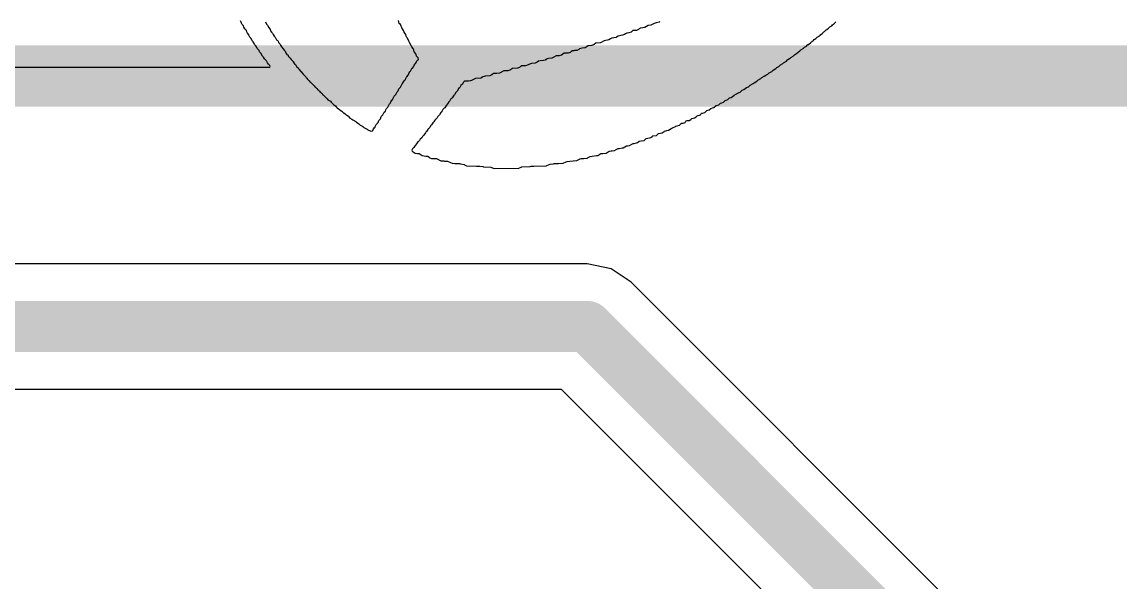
# Model space of a CAD drawing. Header units: inches. Extents: x -48 to 200, y -49 to 27.
# Drawn here: x 0.3634 to 0.5784, y 0.832 to 0.9416 of the extents above; entities that cross this region are included whole.
import ezdxf

# ---------------------------------------------------------------- set-up
doc = ezdxf.new("R2010")
doc.units = ezdxf.units.IN
doc.header["$MEASUREMENT"] = 0
for name, color, linetype in [('Bottom Overlay', 54, 'Continuous'), ('Dimension', 6, 'Continuous'), ('Top Layer', 1, 'Continuous')]:
    doc.layers.add(name, color=color, linetype=linetype)

msp = doc.modelspace()

# ---------------------------------------------------------------- linework, layer by layer
at = {"layer": 'Bottom Overlay'}
for p, q in [((0.40634, 0.94156), (0.40618, 0.94181)), ((0.43717, 0.94156), (0.43709, 0.94184)), ((0.40639, 0.94135), (0.40634, 0.94156)), ((0.40649, 0.94109), (0.40639, 0.94135)), ((0.40675, 0.94083), (0.40649, 0.94109)), ((0.40685, 0.94057), (0.40675, 0.94083)), ((0.40701, 0.94021), (0.40685, 0.94057)), ((0.40708, 0.94019), (0.40701, 0.94021)), ((0.40732, 0.9399), (0.40708, 0.94019)), ((0.40742, 0.93964), (0.40732, 0.9399)), ((0.40755, 0.93936), (0.40742, 0.93964)), ((0.41104, 0.94161), (0.41129, 0.94114)), ((0.41129, 0.94114), (0.4114, 0.94104)), ((0.4114, 0.94104), (0.41145, 0.94094)), ((0.41145, 0.94094), (0.41171, 0.94047)), ((0.41171, 0.94047), (0.41197, 0.94011)), ((0.41197, 0.94011), (0.41207, 0.93985)), ((0.41207, 0.93985), (0.41222, 0.93959)), ((0.41222, 0.93959), (0.41235, 0.93946)), ((0.43727, 0.9413), (0.43717, 0.94156)), ((0.43751, 0.94107), (0.43727, 0.9413)), ((0.43764, 0.94073), (0.43751, 0.94107)), ((0.43774, 0.94047), (0.43764, 0.94073)), ((0.43779, 0.94037), (0.43774, 0.94047)), ((0.43789, 0.94026), (0.43779, 0.94037)), ((0.4381, 0.9399), (0.43789, 0.94026)), ((0.43815, 0.9397), (0.4381, 0.9399)), ((0.43836, 0.93939), (0.43815, 0.9397)), ((0.48265, 0.93957), (0.48223, 0.93946)), ((0.48273, 0.93964), (0.48265, 0.93957)), ((0.48301, 0.93988), (0.48273, 0.93964)), ((0.48363, 0.93993), (0.48301, 0.93988)), ((0.48384, 0.93998), (0.48363, 0.93993)), ((0.48409, 0.94008), (0.48384, 0.93998)), ((0.48425, 0.94024), (0.48409, 0.94008)), ((0.48435, 0.94029), (0.48425, 0.94024)), ((0.48446, 0.94039), (0.48435, 0.94029)), ((0.48497, 0.94045), (0.48446, 0.94039)), ((0.48533, 0.9405), (0.48497, 0.94045)), ((0.48564, 0.9407), (0.48533, 0.9405)), ((0.48601, 0.94091), (0.48564, 0.9407)), ((0.48652, 0.94096), (0.48601, 0.94091)), ((0.48678, 0.94107), (0.48652, 0.94096)), ((0.48714, 0.94127), (0.48678, 0.94107)), ((0.48755, 0.94143), (0.48714, 0.94127)), ((0.48817, 0.94153), (0.48755, 0.94143)), ((0.48828, 0.94163), (0.48817, 0.94153)), ((0.52004, 0.93931), (0.5203, 0.93957)), ((0.5203, 0.93957), (0.5204, 0.93962)), ((0.5204, 0.93962), (0.52051, 0.93972)), ((0.52051, 0.93972), (0.52061, 0.93977)), ((0.52061, 0.93977), (0.52087, 0.94003)), ((0.52087, 0.94003), (0.52097, 0.94008)), ((0.52097, 0.94008), (0.52133, 0.94034)), ((0.52133, 0.94034), (0.52159, 0.9406)), ((0.52159, 0.9406), (0.52195, 0.94081)), ((0.52195, 0.94081), (0.52208, 0.94099)), ((0.52208, 0.94099), (0.52226, 0.94117)), ((0.52226, 0.94117), (0.52237, 0.94122)), ((0.52237, 0.94122), (0.5225, 0.9413)), ((0.5225, 0.9413), (0.52255, 0.9414)), ((0.52255, 0.9414), (0.52273, 0.94158)), ((0.40778, 0.93908), (0.40755, 0.93936)), ((0.40783, 0.93897), (0.40778, 0.93908)), ((0.40799, 0.93861), (0.40783, 0.93897)), ((0.4082, 0.93841), (0.40799, 0.93861)), ((0.40845, 0.93794), (0.4082, 0.93841)), ((0.40851, 0.93784), (0.40845, 0.93794)), ((0.40866, 0.93768), (0.40851, 0.93784)), ((0.40879, 0.9375), (0.40866, 0.93768)), ((0.40892, 0.93717), (0.40879, 0.9375)), ((0.41235, 0.93946), (0.41246, 0.93941)), ((0.41246, 0.93941), (0.41259, 0.93913)), ((0.41259, 0.93913), (0.41279, 0.93877)), ((0.41279, 0.93877), (0.41295, 0.93861)), ((0.41295, 0.93861), (0.41323, 0.93807)), ((0.41323, 0.93807), (0.41333, 0.93802)), ((0.41333, 0.93802), (0.41352, 0.93784)), ((0.41352, 0.93784), (0.41362, 0.93758)), ((0.41362, 0.93758), (0.41385, 0.93729)), ((0.43854, 0.9391), (0.43836, 0.93939)), ((0.43862, 0.93882), (0.43854, 0.9391)), ((0.43872, 0.93856), (0.43862, 0.93882)), ((0.43882, 0.93846), (0.43872, 0.93856)), ((0.43908, 0.93799), (0.43882, 0.93846)), ((0.43913, 0.93779), (0.43908, 0.93799)), ((0.43924, 0.93753), (0.43913, 0.93779)), ((0.43934, 0.93742), (0.43924, 0.93753)), ((0.4396, 0.93696), (0.43934, 0.93742)), ((0.47578, 0.9374), (0.47542, 0.93719)), ((0.47666, 0.9375), (0.47578, 0.9374)), ((0.47741, 0.93789), (0.47666, 0.9375)), ((0.47761, 0.93794), (0.47741, 0.93789)), ((0.47805, 0.93802), (0.47761, 0.93794)), ((0.47828, 0.9381), (0.47805, 0.93802)), ((0.47859, 0.9383), (0.47828, 0.9381)), ((0.47885, 0.93841), (0.47859, 0.9383)), ((0.47926, 0.93846), (0.47885, 0.93841)), ((0.4797, 0.93853), (0.47926, 0.93846)), ((0.47978, 0.93861), (0.4797, 0.93853)), ((0.48009, 0.93882), (0.47978, 0.93861)), ((0.48063, 0.93895), (0.48009, 0.93882)), ((0.481, 0.939), (0.48063, 0.93895)), ((0.48136, 0.93915), (0.481, 0.939)), ((0.48154, 0.93928), (0.48136, 0.93915)), ((0.4818, 0.93939), (0.48154, 0.93928)), ((0.48223, 0.93946), (0.4818, 0.93939)), ((0.51736, 0.93719), (0.51782, 0.93755)), ((0.51782, 0.93755), (0.51798, 0.93771)), ((0.51798, 0.93771), (0.51808, 0.93776)), ((0.51808, 0.93776), (0.51818, 0.93786)), ((0.51818, 0.93786), (0.51829, 0.93791)), ((0.51829, 0.93791), (0.51849, 0.93812)), ((0.51849, 0.93812), (0.51885, 0.93833)), ((0.51885, 0.93833), (0.51911, 0.93859)), ((0.51911, 0.93859), (0.51922, 0.93864)), ((0.51922, 0.93864), (0.5195, 0.93882)), ((0.5195, 0.93882), (0.51955, 0.93892)), ((0.51955, 0.93892), (0.51978, 0.93915)), ((0.51978, 0.93915), (0.52004, 0.93931)), ((0.40918, 0.93691), (0.40892, 0.93717)), ((0.40931, 0.93673), (0.40918, 0.93691)), ((0.40943, 0.93639), (0.40931, 0.93673)), ((0.40956, 0.93626), (0.40943, 0.93639)), ((0.4098, 0.93598), (0.40956, 0.93626)), ((0.4099, 0.93572), (0.4098, 0.93598)), ((0.41016, 0.93546), (0.4099, 0.93572)), ((0.41047, 0.93489), (0.41016, 0.93546)), ((0.41385, 0.93729), (0.41398, 0.93706)), ((0.41398, 0.93706), (0.41419, 0.9367)), ((0.41419, 0.9367), (0.41455, 0.93634)), ((0.41455, 0.93634), (0.4147, 0.93608)), ((0.4147, 0.93608), (0.41491, 0.93587)), ((0.41491, 0.93587), (0.41506, 0.93551)), ((0.41506, 0.93551), (0.41512, 0.93541)), ((0.41512, 0.93541), (0.41525, 0.93523)), ((0.41525, 0.93523), (0.41535, 0.93518)), ((0.43973, 0.93668), (0.4396, 0.93696)), ((0.43996, 0.93639), (0.43973, 0.93668)), ((0.44009, 0.93606), (0.43996, 0.93639)), ((0.44017, 0.93572), (0.44009, 0.93606)), ((0.44024, 0.93564), (0.44017, 0.93572)), ((0.44048, 0.93536), (0.44024, 0.93564)), ((0.44055, 0.93518), (0.44048, 0.93536)), ((0.46958, 0.93544), (0.46901, 0.93507)), ((0.47036, 0.93549), (0.46958, 0.93544)), ((0.47072, 0.93559), (0.47036, 0.93549)), ((0.47087, 0.93575), (0.47072, 0.93559)), ((0.47098, 0.9358), (0.47087, 0.93575)), ((0.47108, 0.9359), (0.47098, 0.9358)), ((0.47144, 0.93595), (0.47108, 0.9359)), ((0.47159, 0.936), (0.47144, 0.93595)), ((0.47167, 0.93598), (0.47159, 0.936)), ((0.47206, 0.936), (0.47167, 0.93598)), ((0.47232, 0.93611), (0.47206, 0.936)), ((0.47242, 0.93616), (0.47232, 0.93611)), ((0.47255, 0.93629), (0.47242, 0.93616)), ((0.47281, 0.93639), (0.47255, 0.93629)), ((0.47307, 0.93644), (0.47281, 0.93639)), ((0.47366, 0.93652), (0.47307, 0.93644)), ((0.47423, 0.93688), (0.47366, 0.93652)), ((0.4749, 0.93698), (0.47423, 0.93688)), ((0.47531, 0.93709), (0.4749, 0.93698)), ((0.47542, 0.93719), (0.47531, 0.93709)), ((0.51467, 0.93513), (0.51503, 0.93538)), ((0.51503, 0.93538), (0.51534, 0.93569)), ((0.51534, 0.93569), (0.5157, 0.9359)), ((0.5157, 0.9359), (0.51591, 0.93611)), ((0.51591, 0.93611), (0.51637, 0.93637)), ((0.51637, 0.93637), (0.51663, 0.93662)), ((0.51663, 0.93662), (0.51699, 0.93683)), ((0.51699, 0.93683), (0.51712, 0.93701)), ((0.51712, 0.93701), (0.51725, 0.93714)), ((0.51725, 0.93714), (0.51736, 0.93719)), ((0.41067, 0.93469), (0.41047, 0.93489)), ((0.41088, 0.93433), (0.41067, 0.93469)), ((0.41111, 0.93409), (0.41088, 0.93433)), ((0.41122, 0.93404), (0.41111, 0.93409)), ((0.41129, 0.93391), (0.41122, 0.93404)), ((0.41135, 0.93381), (0.41129, 0.93391)), ((0.41145, 0.93355), (0.41135, 0.93381)), ((0.41168, 0.93332), (0.41145, 0.93355)), ((0.41191, 0.93303), (0.41168, 0.93332)), ((0.41535, 0.93518), (0.41563, 0.93474)), ((0.41563, 0.93474), (0.41581, 0.93456)), ((0.41581, 0.93456), (0.41592, 0.93451)), ((0.41592, 0.93451), (0.41612, 0.9342)), ((0.41612, 0.9342), (0.41646, 0.93386)), ((0.41646, 0.93386), (0.41651, 0.93376)), ((0.41651, 0.93376), (0.41677, 0.9334)), ((0.41677, 0.9334), (0.41692, 0.93324)), ((0.41692, 0.93324), (0.41713, 0.93288)), ((0.44006, 0.93278), (0.44019, 0.93311)), ((0.44019, 0.93311), (0.44037, 0.9334)), ((0.44037, 0.9334), (0.44048, 0.9335)), ((0.44048, 0.9335), (0.44073, 0.93396)), ((0.44063, 0.93489), (0.44055, 0.93518)), ((0.44076, 0.93476), (0.44063, 0.93489)), ((0.44073, 0.93396), (0.44086, 0.93409)), ((0.44086, 0.93471), (0.44076, 0.93476)), ((0.44099, 0.93458), (0.44086, 0.93471)), ((0.44086, 0.93409), (0.44097, 0.93414)), ((0.44097, 0.93414), (0.44104, 0.93422)), ((0.44104, 0.93422), (0.44099, 0.93458)), ((0.46263, 0.93324), (0.46219, 0.93306)), ((0.46315, 0.93345), (0.46263, 0.93324)), ((0.4639, 0.93352), (0.46315, 0.93345)), ((0.46416, 0.93363), (0.4639, 0.93352)), ((0.46423, 0.93371), (0.46416, 0.93363)), ((0.46454, 0.93391), (0.46423, 0.93371)), ((0.46485, 0.93396), (0.46454, 0.93391)), ((0.46553, 0.93402), (0.46485, 0.93396)), ((0.46586, 0.93409), (0.46553, 0.93402)), ((0.46594, 0.93417), (0.46586, 0.93409)), ((0.46625, 0.93438), (0.46594, 0.93417)), ((0.46646, 0.93443), (0.46625, 0.93438)), ((0.46715, 0.93451), (0.46646, 0.93443)), ((0.46751, 0.93466), (0.46715, 0.93451)), ((0.46798, 0.93492), (0.46751, 0.93466)), ((0.4686, 0.93497), (0.46798, 0.93492)), ((0.46901, 0.93507), (0.4686, 0.93497)), ((0.51157, 0.93285), (0.51188, 0.93316)), ((0.51188, 0.93316), (0.51235, 0.93342)), ((0.51235, 0.93342), (0.5125, 0.93358)), ((0.5125, 0.93358), (0.51307, 0.93389)), ((0.51307, 0.93389), (0.5132, 0.93407)), ((0.5132, 0.93407), (0.51333, 0.9342)), ((0.51333, 0.9342), (0.51369, 0.9344)), ((0.51369, 0.9344), (0.51384, 0.93456)), ((0.51384, 0.93456), (0.51395, 0.93461)), ((0.51395, 0.93461), (0.51441, 0.93487)), ((0.51441, 0.93487), (0.51454, 0.935)), ((0.51454, 0.935), (0.51457, 0.93507)), ((0.51457, 0.93507), (0.51467, 0.93513)), ((0.0397, 0.9327), (0.41189, 0.93275)), ((0.41189, 0.93275), (0.41197, 0.93283)), ((0.41197, 0.93283), (0.41191, 0.93303)), ((0.41713, 0.93288), (0.41744, 0.93257)), ((0.41744, 0.93257), (0.4176, 0.93231)), ((0.4176, 0.93231), (0.41801, 0.9319)), ((0.41801, 0.9319), (0.41806, 0.93179)), ((0.41806, 0.93179), (0.41847, 0.93138)), ((0.41847, 0.93138), (0.41853, 0.93128)), ((0.41853, 0.93128), (0.41899, 0.93081)), ((0.43872, 0.93086), (0.43903, 0.93117)), ((0.43903, 0.93117), (0.43916, 0.93151)), ((0.43916, 0.93151), (0.43934, 0.93179)), ((0.43934, 0.93179), (0.43949, 0.93195)), ((0.43949, 0.93195), (0.4396, 0.93221)), ((0.4396, 0.93221), (0.43973, 0.93249)), ((0.43973, 0.93249), (0.43983, 0.93254)), ((0.43983, 0.93254), (0.44006, 0.93278)), ((0.45411, 0.93097), (0.45391, 0.93092)), ((0.45502, 0.93105), (0.45411, 0.93097)), ((0.45538, 0.9312), (0.45502, 0.93105)), ((0.45574, 0.93146), (0.45538, 0.9312)), ((0.45636, 0.93151), (0.45574, 0.93146)), ((0.45687, 0.93156), (0.45636, 0.93151)), ((0.45775, 0.93198), (0.45687, 0.93156)), ((0.45853, 0.93203), (0.45775, 0.93198)), ((0.45894, 0.93213), (0.45853, 0.93203)), ((0.45904, 0.93223), (0.45894, 0.93213)), ((0.45941, 0.93244), (0.45904, 0.93223)), ((0.46044, 0.93254), (0.45941, 0.93244)), ((0.4608, 0.93265), (0.46044, 0.93254)), ((0.46096, 0.9328), (0.4608, 0.93265)), ((0.46106, 0.93285), (0.46096, 0.9328)), ((0.46116, 0.93296), (0.46106, 0.93285)), ((0.46199, 0.93301), (0.46116, 0.93296)), ((0.46219, 0.93306), (0.46199, 0.93301)), ((0.50827, 0.93068), (0.50873, 0.93094)), ((0.50873, 0.93094), (0.50901, 0.93117)), ((0.50901, 0.93117), (0.5093, 0.9313)), ((0.5093, 0.9313), (0.5094, 0.93136)), ((0.5094, 0.93136), (0.50951, 0.93146)), ((0.50951, 0.93146), (0.50958, 0.93148)), ((0.50958, 0.93148), (0.50961, 0.93156)), ((0.50961, 0.93156), (0.50971, 0.93161)), ((0.50971, 0.93161), (0.51018, 0.93187)), ((0.51018, 0.93187), (0.51044, 0.93213)), ((0.51044, 0.93213), (0.511, 0.93244)), ((0.511, 0.93244), (0.51111, 0.93259)), ((0.51111, 0.93259), (0.51121, 0.93265)), ((0.51121, 0.93265), (0.51157, 0.93285)), ((0.41899, 0.93081), (0.41904, 0.93071)), ((0.41904, 0.93071), (0.4192, 0.93055)), ((0.4192, 0.93055), (0.41925, 0.93045)), ((0.41925, 0.93045), (0.41956, 0.93014)), ((0.41956, 0.93014), (0.41961, 0.93004)), ((0.41961, 0.93004), (0.41984, 0.92981)), ((0.41984, 0.92981), (0.41995, 0.92975)), ((0.41995, 0.92975), (0.42007, 0.92963)), ((0.42007, 0.92963), (0.42013, 0.92952)), ((0.42013, 0.92952), (0.42031, 0.92934)), ((0.42031, 0.92934), (0.42041, 0.92929)), ((0.42041, 0.92929), (0.42054, 0.92916)), ((0.42054, 0.92916), (0.42059, 0.92906)), ((0.42059, 0.92906), (0.42082, 0.92882)), ((0.42082, 0.92882), (0.42093, 0.92877)), ((0.42093, 0.92877), (0.42106, 0.92864)), ((0.43733, 0.92864), (0.43748, 0.9288)), ((0.43748, 0.9288), (0.43782, 0.92944)), ((0.43782, 0.92944), (0.43792, 0.9295)), ((0.43792, 0.9295), (0.4381, 0.92983)), ((0.4381, 0.92983), (0.43826, 0.93009)), ((0.43826, 0.93009), (0.43846, 0.9303)), ((0.43846, 0.9303), (0.43851, 0.9304)), ((0.43851, 0.9304), (0.43867, 0.93076)), ((0.43867, 0.93076), (0.43872, 0.93086)), ((0.44931, 0.92911), (0.4491, 0.92875)), ((0.44962, 0.92942), (0.44931, 0.92911)), ((0.44982, 0.92978), (0.44962, 0.92942)), ((0.45006, 0.92996), (0.44982, 0.92978)), ((0.45083, 0.93001), (0.45006, 0.92996)), ((0.45119, 0.93006), (0.45083, 0.93001)), ((0.4514, 0.93012), (0.45119, 0.93006)), ((0.45217, 0.93048), (0.4514, 0.93012)), ((0.45321, 0.93058), (0.45217, 0.93048)), ((0.45357, 0.93074), (0.45321, 0.93058)), ((0.45365, 0.93081), (0.45357, 0.93074)), ((0.45391, 0.93092), (0.45365, 0.93081)), ((0.50527, 0.92872), (0.50561, 0.92885)), ((0.50561, 0.92885), (0.50589, 0.92913)), ((0.50589, 0.92913), (0.50599, 0.92919)), ((0.50599, 0.92919), (0.50656, 0.9295)), ((0.50656, 0.9295), (0.50672, 0.92965)), ((0.50672, 0.92965), (0.50728, 0.92996)), ((0.50728, 0.92996), (0.50749, 0.93017)), ((0.50749, 0.93017), (0.50806, 0.93048)), ((0.50806, 0.93048), (0.50827, 0.93068)), ((0.42106, 0.92864), (0.42111, 0.92854)), ((0.42111, 0.92854), (0.42134, 0.92831)), ((0.42134, 0.92831), (0.42144, 0.92826)), ((0.42144, 0.92826), (0.42157, 0.92813)), ((0.42157, 0.92813), (0.42162, 0.92802)), ((0.42162, 0.92802), (0.4218, 0.92784)), ((0.4218, 0.92784), (0.42191, 0.92779)), ((0.42191, 0.92779), (0.42204, 0.92766)), ((0.42204, 0.92766), (0.42209, 0.92756)), ((0.42209, 0.92756), (0.42232, 0.92733)), ((0.42232, 0.92733), (0.42242, 0.92727)), ((0.42242, 0.92727), (0.42255, 0.92715)), ((0.42255, 0.92715), (0.42261, 0.92704)), ((0.42261, 0.92704), (0.42279, 0.92686)), ((0.42279, 0.92686), (0.42289, 0.92681)), ((0.42289, 0.92681), (0.42307, 0.92663)), ((0.42307, 0.92663), (0.42312, 0.92653)), ((0.43603, 0.92653), (0.43614, 0.92678)), ((0.43614, 0.92678), (0.43629, 0.92704)), ((0.43629, 0.92704), (0.4366, 0.92735)), ((0.4366, 0.92735), (0.43676, 0.92777)), ((0.43676, 0.92777), (0.43686, 0.92787)), ((0.43686, 0.92787), (0.43691, 0.92797)), ((0.43691, 0.92797), (0.43707, 0.92813)), ((0.43707, 0.92813), (0.4372, 0.92846)), ((0.4372, 0.92846), (0.43733, 0.92864)), ((0.4476, 0.92673), (0.44747, 0.9266)), ((0.44786, 0.92709), (0.4476, 0.92673)), ((0.44791, 0.9272), (0.44786, 0.92709)), ((0.44799, 0.92727), (0.44791, 0.9272)), ((0.44809, 0.92733), (0.44799, 0.92727)), ((0.44833, 0.92777), (0.44809, 0.92733)), ((0.44859, 0.92802), (0.44833, 0.92777)), ((0.44884, 0.92849), (0.44859, 0.92802)), ((0.44889, 0.92859), (0.44884, 0.92849)), ((0.44897, 0.92862), (0.44889, 0.92859)), ((0.4491, 0.92875), (0.44897, 0.92862)), ((0.50158, 0.92637), (0.50191, 0.92671)), ((0.50191, 0.92671), (0.50227, 0.92681)), ((0.50227, 0.92681), (0.50253, 0.92697)), ((0.50253, 0.92697), (0.50274, 0.92717)), ((0.50274, 0.92717), (0.50284, 0.92722)), ((0.50284, 0.92722), (0.50331, 0.92748)), ((0.50331, 0.92748), (0.50346, 0.92764)), ((0.50346, 0.92764), (0.50403, 0.92784)), ((0.50403, 0.92784), (0.50439, 0.9282)), ((0.50439, 0.9282), (0.50473, 0.92833)), ((0.50473, 0.92833), (0.50527, 0.92872)), ((0.42312, 0.92653), (0.4233, 0.92635)), ((0.4233, 0.92635), (0.42377, 0.92609)), ((0.42377, 0.92609), (0.4239, 0.92591)), ((0.4239, 0.92591), (0.42444, 0.92536)), ((0.42444, 0.92536), (0.4248, 0.92516)), ((0.4248, 0.92516), (0.42493, 0.92498)), ((0.42493, 0.92498), (0.42501, 0.92485)), ((0.42501, 0.92485), (0.42511, 0.9248)), ((0.42511, 0.9248), (0.42558, 0.92443)), ((0.43464, 0.92441), (0.43479, 0.92467)), ((0.43479, 0.92467), (0.43505, 0.92492)), ((0.43505, 0.92492), (0.43516, 0.92518)), ((0.43516, 0.92518), (0.43536, 0.92554)), ((0.43536, 0.92554), (0.43557, 0.92575)), ((0.43557, 0.92575), (0.4357, 0.92609)), ((0.4357, 0.92609), (0.4358, 0.92629)), ((0.4358, 0.92629), (0.43591, 0.92635)), ((0.43591, 0.92635), (0.43603, 0.92653)), ((0.44598, 0.92464), (0.4458, 0.92446)), ((0.44608, 0.92469), (0.44598, 0.92464)), ((0.44616, 0.92477), (0.44608, 0.92469)), ((0.44636, 0.92513), (0.44616, 0.92477)), ((0.44654, 0.92531), (0.44636, 0.92513)), ((0.44688, 0.9258), (0.44654, 0.92531)), ((0.44693, 0.92591), (0.44688, 0.9258)), ((0.44714, 0.92611), (0.44693, 0.92591)), ((0.44737, 0.92655), (0.44714, 0.92611)), ((0.44747, 0.9266), (0.44737, 0.92655)), ((0.49796, 0.92441), (0.49827, 0.92467)), ((0.49827, 0.92467), (0.49856, 0.9248)), ((0.49856, 0.9248), (0.49887, 0.92485)), ((0.49887, 0.92485), (0.49933, 0.92521)), ((0.49933, 0.92521), (0.49959, 0.92531)), ((0.49959, 0.92531), (0.4998, 0.92536)), ((0.4998, 0.92536), (0.50008, 0.9256)), ((0.50008, 0.9256), (0.50016, 0.92567)), ((0.50016, 0.92567), (0.50042, 0.92578)), ((0.50042, 0.92578), (0.50075, 0.92591)), ((0.50075, 0.92591), (0.50104, 0.92619)), ((0.50104, 0.92619), (0.50124, 0.92624)), ((0.50124, 0.92624), (0.50158, 0.92637)), ((0.42558, 0.92443), (0.42568, 0.92433)), ((0.42568, 0.92433), (0.42604, 0.92412)), ((0.42604, 0.92412), (0.4263, 0.92387)), ((0.4263, 0.92387), (0.4264, 0.92381)), ((0.4264, 0.92381), (0.42669, 0.92358)), ((0.42669, 0.92358), (0.42687, 0.9234)), ((0.42687, 0.9234), (0.42697, 0.92335)), ((0.42697, 0.92335), (0.42731, 0.92312)), ((0.42731, 0.92312), (0.42736, 0.92301)), ((0.42736, 0.92301), (0.42754, 0.92283)), ((0.42754, 0.92283), (0.428, 0.92257)), ((0.428, 0.92257), (0.42816, 0.92242)), ((0.42816, 0.92242), (0.42873, 0.92211)), ((0.43327, 0.92227), (0.4334, 0.92245)), ((0.4334, 0.92245), (0.43356, 0.9226)), ((0.43356, 0.9226), (0.43374, 0.92309)), ((0.43374, 0.92309), (0.43402, 0.92338)), ((0.43402, 0.92338), (0.43433, 0.92394)), ((0.43433, 0.92394), (0.43454, 0.92415)), ((0.43454, 0.92415), (0.43464, 0.92441)), ((0.44425, 0.92234), (0.44401, 0.92206)), ((0.4443, 0.92245), (0.44425, 0.92234)), ((0.44466, 0.92281), (0.4443, 0.92245)), ((0.44481, 0.92307), (0.44466, 0.92281)), ((0.44512, 0.92338), (0.44481, 0.92307)), ((0.44538, 0.92384), (0.44512, 0.92338)), ((0.44546, 0.92392), (0.44538, 0.92384)), ((0.44569, 0.9242), (0.44546, 0.92392)), ((0.4458, 0.92446), (0.44569, 0.9242)), ((0.49401, 0.92232), (0.49437, 0.92252)), ((0.49437, 0.92252), (0.49453, 0.92268)), ((0.49453, 0.92268), (0.49504, 0.92283)), ((0.49504, 0.92283), (0.49541, 0.92304)), ((0.49541, 0.92304), (0.49556, 0.92319)), ((0.49556, 0.92319), (0.49621, 0.92343)), ((0.49621, 0.92343), (0.49631, 0.92353)), ((0.49631, 0.92353), (0.49636, 0.92363)), ((0.49636, 0.92363), (0.49644, 0.92371)), ((0.49644, 0.92371), (0.49664, 0.92376)), ((0.49664, 0.92376), (0.49711, 0.92387)), ((0.49711, 0.92387), (0.49747, 0.92423)), ((0.49747, 0.92423), (0.49796, 0.92441)), ((0.42873, 0.92211), (0.42883, 0.92196)), ((0.42883, 0.92196), (0.42893, 0.9219)), ((0.42893, 0.9219), (0.42929, 0.9217)), ((0.42929, 0.9217), (0.4296, 0.92139)), ((0.4296, 0.92139), (0.42994, 0.92126)), ((0.42994, 0.92126), (0.43012, 0.92113)), ((0.43012, 0.92113), (0.43033, 0.92092)), ((0.43033, 0.92092), (0.43059, 0.92082)), ((0.43059, 0.92082), (0.43095, 0.92061)), ((0.43095, 0.92061), (0.4311, 0.92046)), ((0.4311, 0.92046), (0.43159, 0.92028)), ((0.43159, 0.92028), (0.43182, 0.9202)), ((0.43182, 0.9202), (0.43203, 0.92025)), ((0.43203, 0.92025), (0.43211, 0.92033)), ((0.43211, 0.92033), (0.43224, 0.92066)), ((0.43224, 0.92066), (0.43237, 0.92084)), ((0.43237, 0.92084), (0.43252, 0.921)), ((0.43252, 0.921), (0.43257, 0.9211)), ((0.43257, 0.9211), (0.43268, 0.92136)), ((0.43268, 0.92136), (0.43273, 0.92152)), ((0.43273, 0.92152), (0.43314, 0.92193)), ((0.43314, 0.92193), (0.43327, 0.92227)), ((0.44259, 0.92017), (0.44244, 0.92002)), ((0.44285, 0.92053), (0.44259, 0.92017)), ((0.4429, 0.92064), (0.44285, 0.92053)), ((0.44298, 0.92066), (0.4429, 0.92064)), ((0.44324, 0.92092), (0.44298, 0.92066)), ((0.44337, 0.92126), (0.44324, 0.92092)), ((0.44358, 0.92146), (0.44337, 0.92126)), ((0.44383, 0.92183), (0.44358, 0.92146)), ((0.44388, 0.92193), (0.44383, 0.92183)), ((0.44401, 0.92206), (0.44388, 0.92193)), ((0.4891, 0.92015), (0.48921, 0.9202)), ((0.48921, 0.9202), (0.48947, 0.9203)), ((0.48947, 0.9203), (0.48967, 0.92035)), ((0.48967, 0.92035), (0.48998, 0.92041)), ((0.48998, 0.92041), (0.4906, 0.92082)), ((0.4906, 0.92082), (0.49089, 0.9209)), ((0.49089, 0.9209), (0.49122, 0.92103)), ((0.49122, 0.92103), (0.49132, 0.92113)), ((0.49132, 0.92113), (0.49143, 0.92118)), ((0.49143, 0.92118), (0.49169, 0.92128)), ((0.49169, 0.92128), (0.49215, 0.92139)), ((0.49215, 0.92139), (0.49251, 0.92175)), ((0.49251, 0.92175), (0.49287, 0.9218)), ((0.49287, 0.9218), (0.49321, 0.92193)), ((0.49321, 0.92193), (0.49331, 0.92203)), ((0.49331, 0.92203), (0.49336, 0.92214)), ((0.49336, 0.92214), (0.49344, 0.92221)), ((0.49344, 0.92221), (0.49365, 0.92227)), ((0.49365, 0.92227), (0.49401, 0.92232)), ((0.44092, 0.91813), (0.44066, 0.91772)), ((0.44102, 0.91818), (0.44092, 0.91813)), ((0.4412, 0.91837), (0.44102, 0.91818)), ((0.44135, 0.91862), (0.4412, 0.91837)), ((0.44166, 0.91893), (0.44135, 0.91862)), ((0.44172, 0.91904), (0.44166, 0.91893)), ((0.44182, 0.91914), (0.44172, 0.91904)), ((0.44187, 0.91924), (0.44182, 0.91914)), ((0.44205, 0.91942), (0.44187, 0.91924)), ((0.44239, 0.91991), (0.44205, 0.91942)), ((0.44244, 0.92002), (0.44239, 0.91991)), ((0.48389, 0.91798), (0.48425, 0.91824)), ((0.48425, 0.91824), (0.48461, 0.91834)), ((0.48461, 0.91834), (0.48518, 0.91839)), ((0.48518, 0.91839), (0.48546, 0.91862)), ((0.48546, 0.91862), (0.48559, 0.91875)), ((0.48559, 0.91875), (0.48593, 0.91883)), ((0.48593, 0.91883), (0.48624, 0.91888)), ((0.48624, 0.91888), (0.4865, 0.91899)), ((0.4865, 0.91899), (0.48681, 0.91919)), ((0.48681, 0.91919), (0.48688, 0.91927)), ((0.48688, 0.91927), (0.48761, 0.91937)), ((0.48761, 0.91937), (0.48789, 0.91961)), ((0.48789, 0.91961), (0.48802, 0.91973)), ((0.48802, 0.91973), (0.48843, 0.91984)), ((0.48843, 0.91984), (0.48874, 0.91989)), ((0.48874, 0.91989), (0.4891, 0.92015)), ((0.43986, 0.91676), (0.43975, 0.91651)), ((0.43975, 0.91651), (0.4398, 0.9163)), ((0.4398, 0.9163), (0.43988, 0.91622)), ((0.44011, 0.91702), (0.43986, 0.91676)), ((0.43988, 0.91622), (0.43999, 0.91617)), ((0.43999, 0.91617), (0.44035, 0.91591)), ((0.44037, 0.91738), (0.44011, 0.91702)), ((0.44035, 0.91591), (0.44086, 0.91586)), ((0.44042, 0.91749), (0.44037, 0.91738)), ((0.44066, 0.91772), (0.44042, 0.91749)), ((0.47712, 0.91586), (0.47779, 0.91591)), ((0.47779, 0.91591), (0.47836, 0.91627)), ((0.47836, 0.91627), (0.47872, 0.91633)), ((0.47872, 0.91633), (0.47893, 0.91638)), ((0.47893, 0.91638), (0.47939, 0.91643)), ((0.47939, 0.91643), (0.47986, 0.91669)), ((0.47986, 0.91669), (0.48012, 0.91679)), ((0.48012, 0.91679), (0.48032, 0.91684)), ((0.48032, 0.91684), (0.48092, 0.91692)), ((0.48092, 0.91692), (0.48112, 0.91697)), ((0.48112, 0.91697), (0.48141, 0.91715)), ((0.48141, 0.91715), (0.48177, 0.91731)), ((0.48177, 0.91731), (0.48198, 0.91736)), ((0.48198, 0.91736), (0.48234, 0.91741)), ((0.48234, 0.91741), (0.4828, 0.91767)), ((0.4828, 0.91767), (0.48306, 0.91777)), ((0.48306, 0.91777), (0.48327, 0.91782)), ((0.48327, 0.91782), (0.48371, 0.9179)), ((0.48371, 0.9179), (0.48389, 0.91798)), ((0.44086, 0.91586), (0.44117, 0.91581)), ((0.44117, 0.91581), (0.44174, 0.91545)), ((0.44174, 0.91545), (0.44246, 0.91534)), ((0.44246, 0.91534), (0.44288, 0.91529)), ((0.44288, 0.91529), (0.44316, 0.91506)), ((0.44316, 0.91506), (0.44324, 0.91498)), ((0.44324, 0.91498), (0.4436, 0.91488)), ((0.4436, 0.91488), (0.44453, 0.91483)), ((0.44453, 0.91483), (0.44541, 0.91441)), ((0.44541, 0.91441), (0.4459, 0.91439)), ((0.4459, 0.91439), (0.44598, 0.91441)), ((0.44598, 0.91441), (0.44613, 0.91436)), ((0.44613, 0.91436), (0.4467, 0.91431)), ((0.4467, 0.91431), (0.44727, 0.91405)), ((0.44727, 0.91405), (0.44763, 0.91395)), ((0.44763, 0.91395), (0.44815, 0.9139)), ((0.44815, 0.9139), (0.44908, 0.91385)), ((0.44908, 0.91385), (0.44923, 0.91379)), ((0.44923, 0.91379), (0.44995, 0.91369)), ((0.46651, 0.91361), (0.46679, 0.91374)), ((0.46679, 0.91374), (0.46746, 0.91379)), ((0.46746, 0.91379), (0.46762, 0.91385)), ((0.46762, 0.91385), (0.46844, 0.9139)), ((0.46844, 0.9139), (0.46937, 0.91395)), ((0.46937, 0.91395), (0.46994, 0.91421)), ((0.46994, 0.91421), (0.47015, 0.91426)), ((0.47015, 0.91426), (0.47064, 0.91434)), ((0.47064, 0.91434), (0.47134, 0.91441)), ((0.47134, 0.91441), (0.47201, 0.91447)), ((0.47201, 0.91447), (0.47268, 0.91478)), ((0.47268, 0.91478), (0.47289, 0.91483)), ((0.47289, 0.91483), (0.4734, 0.91488)), ((0.4734, 0.91488), (0.47402, 0.91493)), ((0.47402, 0.91493), (0.47418, 0.91498)), ((0.47418, 0.91498), (0.47428, 0.91503)), ((0.47428, 0.91503), (0.47464, 0.91524)), ((0.47464, 0.91524), (0.475, 0.91534)), ((0.475, 0.91534), (0.47591, 0.91542)), ((0.47591, 0.91542), (0.47611, 0.91547)), ((0.47611, 0.91547), (0.47653, 0.91573)), ((0.47653, 0.91573), (0.47676, 0.91581)), ((0.47676, 0.91581), (0.47712, 0.91586)), ((0.44995, 0.91369), (0.45006, 0.91359)), ((0.45006, 0.91359), (0.45016, 0.91354)), ((0.45016, 0.91354), (0.45042, 0.91343)), ((0.45042, 0.91343), (0.45236, 0.91336)), ((0.45236, 0.91336), (0.45274, 0.91333)), ((0.45274, 0.91333), (0.4529, 0.91338)), ((0.4529, 0.91338), (0.45305, 0.91333)), ((0.45305, 0.91333), (0.45362, 0.91328)), ((0.45362, 0.91328), (0.45378, 0.91323)), ((0.45378, 0.91323), (0.45517, 0.91317)), ((0.45517, 0.91317), (0.45564, 0.91297)), ((0.45564, 0.91297), (0.456, 0.91292)), ((0.456, 0.91292), (0.4607, 0.91297)), ((0.4607, 0.91297), (0.46126, 0.91323)), ((0.46126, 0.91323), (0.46292, 0.91328)), ((0.46292, 0.91328), (0.46307, 0.91333)), ((0.46307, 0.91333), (0.46359, 0.91338)), ((0.46359, 0.91338), (0.46602, 0.91343)), ((0.46602, 0.91343), (0.46617, 0.91348)), ((0.46617, 0.91348), (0.46651, 0.91361))]:
    msp.add_line(p, q, dxfattribs=at)
at = {"layer": 'Dimension', "const_width": 0.012}
msp.add_lwpolyline([(-0.067, 0.931), (3.933, 0.931)], dxfattribs=at)
at = {"layer": 'Top Layer'}
for p, q in [((0.47404, 0.89424), (0.10891, 0.89424)), ((0.47872, 0.8933), (0.47404, 0.89424)), ((0.48269, 0.89065), (0.47872, 0.8933)), ((0.6199, 0.75344), (0.48269, 0.89065)), ((0.10891, 0.86976), (0.46897, 0.86976)), ((0.46897, 0.86976), (0.53988, 0.79885))]:
    msp.add_line(p, q, dxfattribs=at)
at = {"layer": 'Top Layer', "const_width": 0.01}
for points in [[(0.03498, 0.882), (0.47404, 0.882)], [(0.47404, 0.882), (0.61125, 0.74479)]]:
    msp.add_lwpolyline(points, dxfattribs=at)
at = {"layer": 'Top Layer', "const_width": 0.005}
msp.add_lwpolyline([(0.47154, 0.882, 1), (0.47654, 0.882, 1)], format="xyb", close=True, dxfattribs=at)
msp.add_lwpolyline([(0.47154, 0.882, 1), (0.47654, 0.882, 1)], format="xyb", close=True, dxfattribs=at)

doc.saveas('drawing.dxf')
